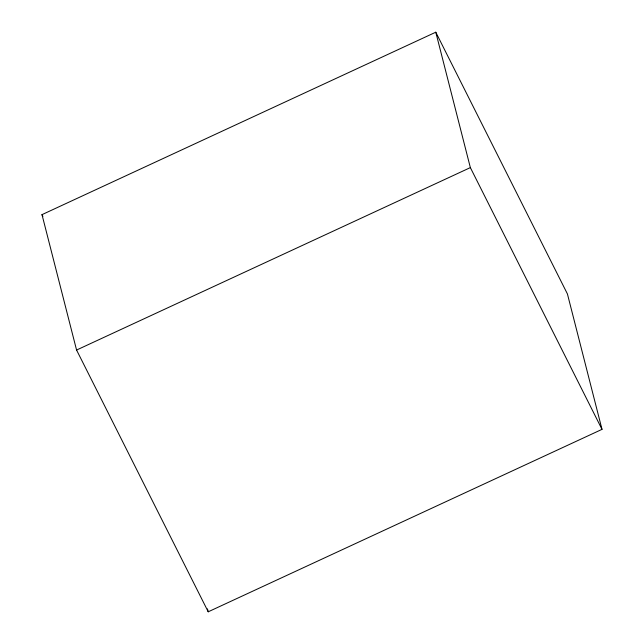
<?xml version="1.0" encoding="UTF-8"?>
<svg xmlns="http://www.w3.org/2000/svg" width="644" height="644" viewBox="0 0 644 644"><rect width="100%" height="100%" fill="white"/><g stroke="black" fill="none" stroke-linecap="round" stroke-linejoin="round"><path stroke-width="0.97" d="M41.997 214.645L435.779 32.2L567.428 293.954L602.003 429.355L208.221 611.8L76.572 350.046L41.997 214.645L42.898 216.44M76.572 350.046L470.353 167.601L435.779 32.2M470.353 167.601L602.003 429.355M207.473 608.878L208.221 611.8"/></g></svg>
